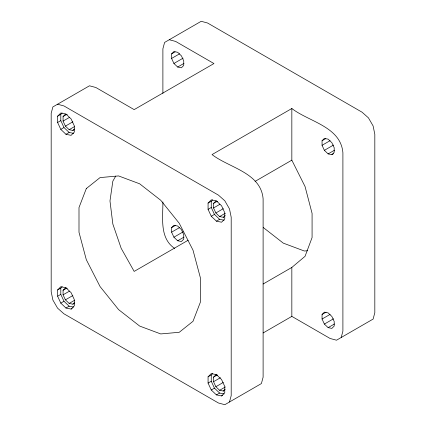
<?xml version="1.0" encoding="UTF-8"?>
<svg xmlns="http://www.w3.org/2000/svg" width="426" height="426" viewBox="0 0 426 426"><rect width="100%" height="100%" fill="white"/><g stroke="black" fill="none" stroke-linecap="round" stroke-linejoin="round"><path stroke-width="0.64" d="M57.606 296.208L57.606 289.946L60.796 286.719L65.955 287.763L71.11 292.673L74.305 299.59L74.305 305.847L71.11 309.074L65.955 308.03L60.796 303.12L57.606 296.208L60.801 294.371L60.801 288.098L62.164 286.719M57.606 122.47L57.606 116.213L60.796 112.981L65.955 114.024L71.11 118.939L74.305 125.851L74.305 132.108L71.11 135.335L65.955 134.296L60.796 129.382L57.606 122.47L60.801 120.633L60.801 114.365L62.164 112.981M162.892 201.897C163.02 217.627 159.329 238.134 174.676 248.433M162.892 93.406L162.892 48.809L164.601 42.43L201.189 21.3L207.574 23.009L362.057 112.198L368.442 117.858L373.112 125.952L374.821 134.312L374.821 312.695L373.112 319.079L336.519 340.204L330.139 338.494L291.837 316.38L263.135 332.951M224.124 393.97L219.608 393.06L214.448 388.139L211.259 381.238L211.259 374.971L212.627 373.586M224.124 220.231L219.608 219.321L214.448 214.406L211.259 207.499L211.259 201.232L212.627 199.847M229.481 402L231.196 395.621L231.196 217.239L229.481 208.878L224.811 200.784L218.426 195.124L63.943 105.936L57.558 104.226M341.194 337.504L342.903 331.124L342.903 152.742C340.736 126.639 308.962 121.772 291.837 108.513L212.041 154.585C229.167 167.839 260.941 172.711 263.108 198.809L263.114 377.191L261.399 383.57L224.811 404.7L218.426 402.991L63.943 313.802L57.558 308.142L52.888 300.048L51.179 291.688L51.179 113.305L52.888 106.921L89.481 85.796L95.861 87.506L134.163 109.62L213.958 63.549L175.656 41.439L169.276 39.73M115.723 176.087L112.842 181.156L109.977 200.939L112.842 224.033L121.165 248.283L134.163 271.41L188.127 240.259M74.619 129.451L72.899 130.447L69.145 129.69L65.396 126.117L63.075 121.09L63.075 116.532L65.396 114.189L67.271 114.567M72.899 130.447L74.289 129.041M171.598 53.884L173.915 51.535L177.669 52.291L181.417 55.865L183.739 60.891L183.739 65.444L181.417 67.793L177.669 67.036L173.915 63.463L171.598 58.431L171.598 53.884L175.043 51.892M74.619 303.19L72.899 304.185L69.145 303.424L65.396 299.856L63.075 294.829L63.075 290.271L65.396 287.923L67.271 288.306M72.899 304.185L74.289 302.774M171.598 227.617L173.915 225.274L177.669 226.03L181.417 229.603L183.739 234.63L183.739 239.183L181.417 241.531L177.669 240.77L173.915 237.197L171.598 232.17L171.598 227.617L175.618 225.295M208.069 203.08L211.259 199.847L216.413 200.891L221.573 205.806L224.763 212.718L224.763 218.975L221.573 222.207L216.413 221.163L211.259 216.248L208.069 209.336L208.069 203.08L211.259 201.232M224.507 216.653L223.357 217.313L219.608 216.557L215.86 212.984L213.538 207.957L213.538 203.399L215.86 201.056L217.734 201.434M223.357 217.313L225.21 215.439M322.056 140.75L324.378 138.402L328.127 139.158L331.881 142.731L334.197 147.758L334.197 152.311L331.881 154.659L328.127 153.903L324.378 150.33L322.056 145.303L322.056 140.75L325.501 138.759M208.069 376.813L211.259 373.586L216.413 374.63L221.573 379.545L224.763 386.457L224.763 392.713L221.573 395.94L216.413 394.902L211.259 389.987L208.069 383.075L208.069 376.813L211.259 374.971M224.507 390.386L223.357 391.052L219.608 390.291L215.86 386.723L213.538 381.696L213.538 377.138L215.86 374.789L217.734 375.173M223.357 391.052L225.21 389.172M322.056 314.489L324.378 312.141L328.127 312.897L331.881 316.47L334.197 321.497L334.197 326.05L331.881 328.398L328.127 327.637L324.378 324.064L322.056 319.037L322.056 314.489L326.076 312.167M263.135 284.004L291.837 267.432L305.053 256.319L312.077 237.58L312.077 213.389L305.053 186.535L291.837 160.165L291.837 108.513M57.606 116.213L60.801 114.365M60.796 129.382L63.985 127.534L69.145 132.454L73.661 133.365M57.606 289.946L60.801 288.098M60.796 303.12L63.985 301.273L69.145 306.188L73.661 307.103M211.259 216.248L214.448 214.406M211.259 389.987L214.448 388.139M63.075 116.532L66.525 114.546M63.075 121.09L69.395 117.443M171.598 58.431L179.639 53.793M65.396 126.117L72.867 121.804M173.915 63.463L183.111 58.154M69.145 129.69L74.316 126.703M177.669 67.036L183.989 63.383M65.955 134.296L69.145 132.454M213.538 203.399L216.983 201.413M63.075 290.271L66.525 288.28M255.099 181.375L291.837 160.165M63.075 294.829L69.395 291.182M171.598 232.17L179.639 227.527M213.538 207.957L219.859 204.31M322.056 145.303L330.102 140.66M65.396 299.856L72.867 295.543M173.915 237.197L183.111 231.893M215.86 212.984L223.325 208.671M324.378 150.33L333.569 145.021M69.145 303.424L74.316 300.442M177.669 240.77L183.989 237.122M219.608 216.557L225.354 213.24M328.127 153.903L334.447 150.256M65.955 308.03L69.145 306.188M216.413 221.163L219.608 219.321M331.881 154.659L333.601 153.664M71.11 309.074L72.175 308.461M213.538 377.138L216.983 375.146M213.538 381.696L220.428 377.713M322.056 319.037L330.102 314.393M215.86 386.723L223.325 382.41M324.378 324.064L333.569 318.76M219.608 390.291L225.354 386.978M328.127 327.637L334.447 323.989M216.413 394.902L219.608 393.06M221.573 395.94L222.638 395.328M208.069 209.336L211.259 207.499M208.069 383.075L211.259 381.238M307.663 250.717L304.356 251.015L283.29 243.139L263.252 227.495M60.801 120.633L63.985 127.534M60.801 294.371L63.985 301.273M291.837 267.432L291.837 316.38M86.313 188.564L78.996 207.558L78.996 232.261L86.313 259.7L100.067 286.565L118.593 309.611L139.659 326.066L160.724 333.936L179.255 332.285L193.005 321.3L200.326 302.311L200.326 277.603L193.005 250.163L179.255 223.299L160.724 200.252L139.659 183.803L118.593 175.927L100.067 177.583L86.313 188.564"/></g></svg>
